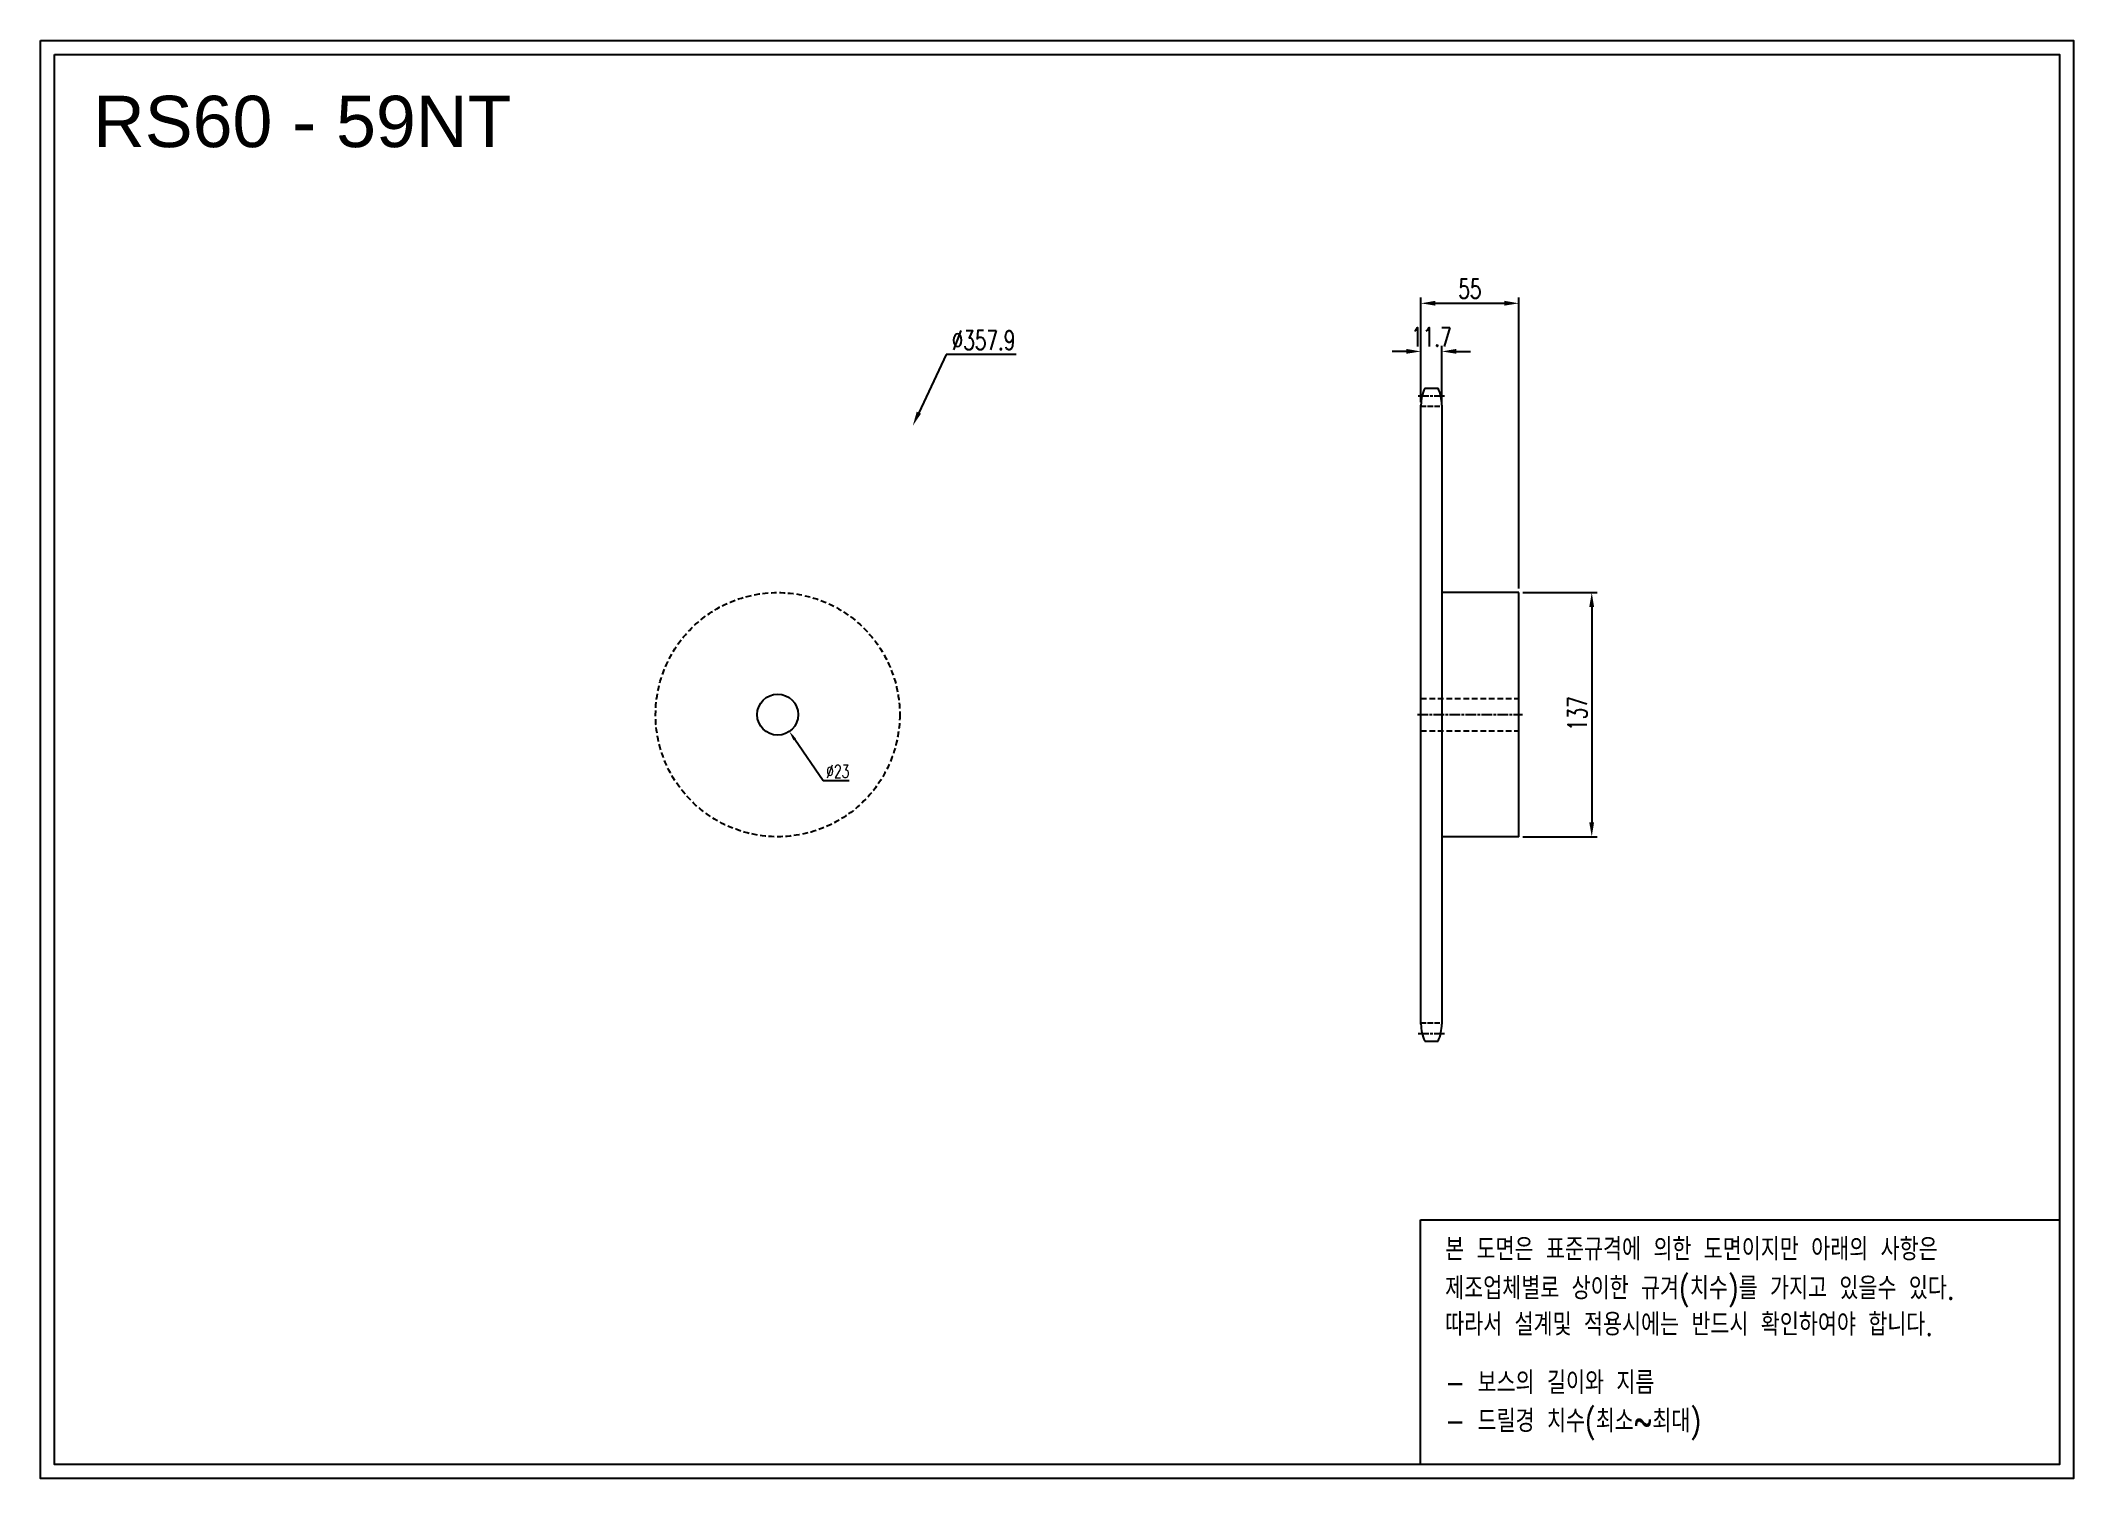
# Model space of a CAD drawing. Header units: millimetres. Extents: x 37483 to 38624, y 2536 to 3343.
import ezdxf

# ---------------------------------------------------------------- set-up
doc = ezdxf.new("R2010")
doc.units = ezdxf.units.MM
for name, pattern in [('AM_ISO02W050', [7.5, 6, -1.5]), ('AM_ISO02W050x2', [3.75, 3, -0.75]), ('AM_ISO08W050', [18, 12, -1.5, 3, -1.5]), ('AM_ISO08W050x2', [9, 6, -0.75, 1.5, -0.75]), ('HIDDEN', [9.525, 6.35, -3.175])]:
    doc.linetypes.add(name, pattern=pattern)
doc.layers.add('AM_3N', color=6, linetype='AM_ISO02W050', lineweight=25)
doc.layers.add('AM_7N', color=4, linetype='AM_ISO08W050', lineweight=25)
doc.layers.add('HL', color=2, linetype='HIDDEN')
doc.layers.add('S-DIM', color=7, linetype='Continuous')
doc.styles.add('HAN', font='ROMANS.shx', dxfattribs={"width": 0.7, "bigfont": 'whgtxt.shx'})
doc.styles.add('HSG', font='SIMPLEX.shx', dxfattribs={"width": 0.7, "bigfont": 'HSG.shx'})
doc.styles.get("Standard").update_dxf_attribs({"font": 'arial.ttf'})
doc.dimstyles.new('APP16', dxfattribs={"dimscale": 3, "dimtxt": 2.4, "dimasz": 1.8, "dimexe": 0.7, "dimexo": 0.5, "dimgap": 0.6, "dimtad": 1, "dimtoh": 1, "dimdec": 1, "dimrnd": 0.01, "dimzin": 9, "dimdsep": 46, "dimtxsty": 'HSG', "dimcen": 0, "dimclrd": 1, "dimclre": 1, "dimclrt": 256, "dimazin": 2, "dimtp": 1, "dimtm": 1, "dimtfac": 0.5, "dimtdec": 1, "dimtofl": 0, "dimtmove": 0, "dimatfit": 3, "dimfxl": 0, "dimtvp": 1, "dimtolj": 2, "dimlwd": -1, "dimlwe": -1, "dimarcsym": 0})
doc.dimstyles.new('APP23', dxfattribs={"dimscale": 4.5, "dimtxt": 2.4, "dimasz": 1.8, "dimexe": 0.7, "dimexo": 0.5, "dimgap": 0.6, "dimtad": 1, "dimtoh": 1, "dimdec": 1, "dimrnd": 0.01, "dimzin": 9, "dimdsep": 46, "dimtxsty": 'HSG', "dimcen": 0, "dimclrd": 1, "dimclre": 1, "dimclrt": 256, "dimazin": 2, "dimtp": 1, "dimtm": 1, "dimtfac": 0.5, "dimtdec": 1, "dimtix": 1, "dimtofl": 0, "dimtmove": 0, "dimatfit": 3, "dimfxl": 0, "dimtvp": 1, "dimtolj": 2, "dimlwd": -1, "dimlwe": -1, "dimarcsym": 0})

# ---------------------------------------------------------------- blocks, each defined once
blk = doc.blocks.new('*D1')
at = {"layer": 'Defpoints', "color": 0, "transparency": 16777216}
for p in [(37972.9, 3126.6), (37821.2, 2802.4)]:
    blk.add_point(p, dxfattribs=at)
at = {"layer": 'S-DIM', "color": 1, "transparency": 16777216}
for p, q in [((37991.6, 3166.5), (37976.3, 3133.9)), ((38031, 3166.5), (37991.6, 3166.5))]:
    blk.add_line(p, q, dxfattribs=at)
blk.add_solid([(37975.1, 3134.5), (37977.5, 3133.4), (37972.9, 3126.6)], dxfattribs=at)
at = {"layer": 'S-DIM', "transparency": 16777216, "insert": (38012.6, 3174.6), "char_height": 10.8, "attachment_point": 5, "style": 'HSG'}
blk.add_mtext('\\A2;∅357.9', dxfattribs=at)
blk = doc.blocks.new('*D2')
at = {"layer": 'Defpoints', "color": 0, "transparency": 16777216}
for p in [(38269.8, 3168.3), (38258.1, 3137.5), (38269.8, 3137.5)]:
    blk.add_point(p, dxfattribs=at)
at = {"layer": 'S-DIM', "color": 1, "transparency": 16777216}
for p, q in [((38250, 3168.3), (38241.9, 3168.3)), ((38258.1, 3139.8), (38258.1, 3171.5)), ((38269.8, 3139.8), (38269.8, 3171.5)), ((38277.9, 3168.3), (38286, 3168.3))]:
    blk.add_line(p, q, dxfattribs=at)
for points in [[(38250, 3169.7), (38250, 3167), (38258.1, 3168.3)], [(38277.9, 3169.7), (38277.9, 3167), (38269.8, 3168.3)]]:
    blk.add_solid(points, dxfattribs=at)
at = {"layer": 'S-DIM', "transparency": 16777216, "insert": (38264, 3176.4), "char_height": 10.8, "attachment_point": 5, "style": 'HSG'}
blk.add_mtext('\\A2;11.7', dxfattribs=at)
blk = doc.blocks.new('*D3')
at = {"layer": 'Defpoints', "color": 0, "transparency": 16777216}
for p in [(38313.1, 3195.3), (38258.1, 3137.5), (38313.1, 3033)]:
    blk.add_point(p, dxfattribs=at)
at = {"layer": 'S-DIM', "color": 1, "transparency": 16777216}
for p, q in [((38258.1, 3139.8), (38258.1, 3198.5)), ((38266.2, 3195.3), (38305, 3195.3)), ((38313.1, 3035.2), (38313.1, 3198.5))]:
    blk.add_line(p, q, dxfattribs=at)
for points in [[(38266.2, 3196.7), (38266.2, 3194), (38258.1, 3195.3)], [(38305, 3196.7), (38305, 3194), (38313.1, 3195.3)]]:
    blk.add_solid(points, dxfattribs=at)
at = {"layer": 'S-DIM', "transparency": 16777216, "insert": (38285.6, 3203.4), "char_height": 10.8, "attachment_point": 5, "style": 'HSG'}
blk.add_mtext('\\A2;55', dxfattribs=at)
blk = doc.blocks.new('*D4')
at = {"layer": 'Defpoints', "color": 0, "transparency": 16777216}
for p in [(38313.1, 3033), (38313.1, 2896), (38354, 2896)]:
    blk.add_point(p, dxfattribs=at)
at = {"layer": 'S-DIM', "color": 1, "transparency": 16777216}
for p, q in [((38315.4, 3033), (38357.1, 3033)), ((38354, 3024.9), (38354, 2904.1)), ((38315.4, 2896), (38357.1, 2896))]:
    blk.add_line(p, q, dxfattribs=at)
for points in [[(38352.6, 3024.9), (38355.3, 3024.9), (38354, 3033)], [(38352.6, 2904.1), (38355.3, 2904.1), (38354, 2896)]]:
    blk.add_solid(points, dxfattribs=at)
at = {"layer": 'S-DIM', "transparency": 16777216, "insert": (38345.9, 2965.1), "char_height": 10.8, "attachment_point": 5, "rotation": 90, "style": 'HSG'}
blk.add_mtext('\\A2;137', dxfattribs=at)
blk = doc.blocks.new('*D5')
at = {"layer": 'Defpoints', "color": 0, "transparency": 16777216}
for p in [(37890.5, 2974), (37903.6, 2955)]:
    blk.add_point(p, dxfattribs=at)
at = {"layer": 'S-DIM', "color": 1, "transparency": 16777216}
for p, q in [((37922.6, 2927.3), (37906.6, 2950.6)), ((37937.1, 2927.3), (37922.6, 2927.3))]:
    blk.add_line(p, q, dxfattribs=at)
blk.add_solid([(37907.4, 2951.1), (37905.9, 2950.1), (37903.6, 2955)], dxfattribs=at)
at = {"layer": 'S-DIM', "transparency": 16777216, "insert": (37930.8, 2932.7), "char_height": 7.2, "attachment_point": 5, "style": 'HSG'}
blk.add_mtext('\\A2;∅23', dxfattribs=at)

msp = doc.modelspace()

# ---------------------------------------------------------------- linework, layer by layer
for p, q in [((38258.14, 2790.82), (38258.14, 3138.17)), ((38260.23, 3147.67), (38267.76, 3147.67)), ((38269.84, 3138.17), (38269.84, 2790.82)), ((38313.14, 3032.99), (38269.84, 3032.99)), ((38313.14, 2895.99), (38313.14, 3032.99)), ((38313.14, 2895.99), (38269.84, 2895.99)), ((38260.23, 2781.32), (38267.76, 2781.32))]:
    msp.add_line(p, q)
for points in [[(37483.36, 3342.69), (38624.31, 3342.69), (38624.31, 2535.95), (37483.36, 2535.95)], [(37491.04, 3335), (38616.63, 3335), (38616.63, 2543.64), (37491.04, 2543.64)]]:
    msp.add_lwpolyline(points, close=True)
at = {"color": 6}
msp.add_lwpolyline([(38257.82, 2681.1), (38616.63, 2681.1), (38616.63, 2543.64), (38257.82, 2543.64)], close=True, dxfattribs=at)
msp.add_circle((37897.05, 2964.49), 11.5)
for centre, start, end in [((38280.84, 3138.17), 155.25994, 180), ((38247.14, 3138.17), 0, 24.74006), ((38280.84, 2790.82), 180, 204.74006), ((38247.14, 2790.82), 335.25994, 0)]:
    msp.add_arc(centre, 22.7, start, end)
at = {"layer": 'AM_3N', "linetype": 'AM_ISO02W050x2'}
for p, q in [((38258.14, 3137.51), (38269.84, 3137.51)), ((38258.14, 2791.48), (38269.84, 2791.48))]:
    msp.add_line(p, q, dxfattribs=at)
at = {"layer": 'AM_7N', "linetype": 'AM_ISO08W050x2'}
for p, q in [((38256.58, 3143.46), (38271.41, 3143.46)), ((38256.14, 2964.49), (38315.14, 2964.49)), ((38256.58, 2785.53), (38271.41, 2785.53))]:
    msp.add_line(p, q, dxfattribs=at)
at = {"layer": 'HL', "ltscale": 0.5}
for p, q in [((38258.14, 2973.49), (38313.14, 2973.49)), ((38258.14, 2955.49), (38313.14, 2955.49))]:
    msp.add_line(p, q, dxfattribs=at)
msp.add_circle((37897.05, 2964.49), 68.5, dxfattribs=at)

# ---------------------------------------------------------------- texts
msp.add_text('RS60 - 59NT', height=28.812).set_placement((37512.74, 3282.95))
at = {"color": 6, "style": 'HAN', "width": 0.8}
for s, p in [('본 도면은 표준규격에 의한 도면이지만 아래의 사항은', (38271.7, 2658.18)), ('제조업체별로 상이한 규겨(치수)를 가지고 있을수 있다.', (38271.7, 2636.32)), ('따라서 설계및 적용시에는 반드시 확인하여야 합니다.', (38271.7, 2616.02)), ('- 보스의 길이와 지름', (38271.7, 2583.3)), ('- 드릴경 치수(최소~최대)', (38271.7, 2561.82))]:
    msp.add_text(s, height=12.6158, dxfattribs=at).set_placement(p)

# ---------------------------------------------------------------- dimensions: what is measured, and where the dimension line sits
at = {"layer": 'S-DIM'}
dim = msp.add_linear_dim(base=(38313.14, 3195.31), p1=(38258.14, 3137.51), p2=(38313.14, 3032.99), dimstyle='APP23', dxfattribs=at)
dim.commit()
dim.dimension.update_dxf_attribs({"geometry": '*D3', "text_midpoint": (38285.64, 3203.41)})
dim = msp.add_linear_dim(base=(38269.84, 3168.31), p1=(38258.14, 3137.51), p2=(38269.84, 3137.51), dimstyle='APP23', dxfattribs=at)
dim.commit()
dim.dimension.update_dxf_attribs({"geometry": '*D2', "text_midpoint": (38263.99, 3168.31), "dimtype": 128})
for p1, p2, dimstyle, picture, middle in [((37821.23, 2802.38), (37972.88, 3126.61), 'APP23', '*D1', (38012.61, 3166.54)), ((37890.54, 2973.97), (37903.57, 2955.02), 'APP16', '*D5', (37930.76, 2927.31))]:
    dim = msp.add_diameter_dim_2p(p1=p1, p2=p2, dimstyle=dimstyle, dxfattribs=at)
    dim.commit()
    dim.dimension.update_dxf_attribs({"geometry": picture, "text_midpoint": middle, "dimtype": 131})
dim = msp.add_linear_dim(base=(38353.97, 2895.99), p1=(38313.14, 3032.99), p2=(38313.14, 2895.99), angle=90, dimstyle='APP23', dxfattribs=at)
dim.commit()
dim.dimension.update_dxf_attribs({"geometry": '*D4', "text_midpoint": (38353.97, 2965.08), "dimtype": 128})

doc.saveas('drawing.dxf')
